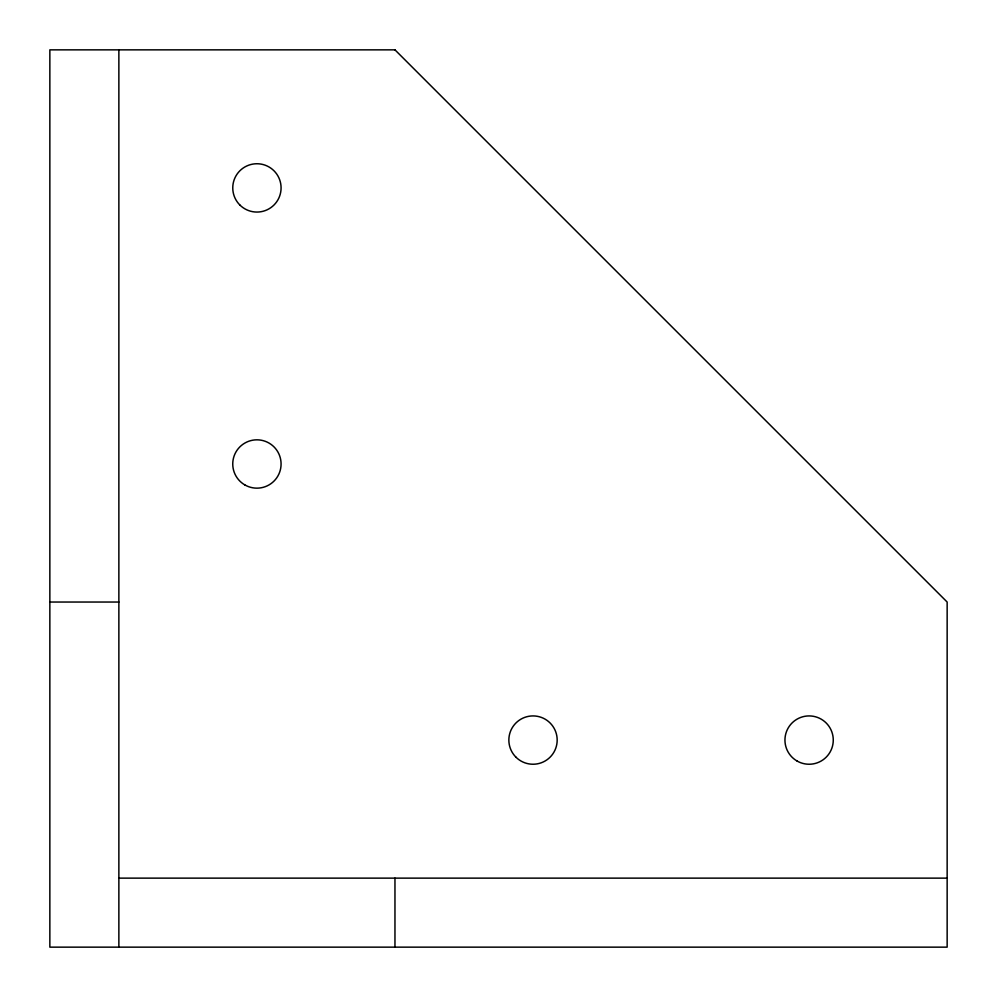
<?xml version="1.0" encoding="UTF-8"?>
<svg xmlns="http://www.w3.org/2000/svg" width="997" height="997" viewBox="0 0 997 997"><rect width="100%" height="100%" fill="white"/><g stroke="black" fill="none" stroke-linecap="round" stroke-linejoin="round"><path stroke-width="1.5" d="M49.85 602.038L118.867 602.038M118.867 878.133L947.15 878.133M394.962 878.133L394.962 947.15M118.867 49.85L118.867 947.15M394.962 49.85L49.85 49.85L49.85 947.15L947.15 947.15L947.15 602.038L394.962 49.85M239.841 204.983A24.152 24.152 0 0 0 280.257 194.153A24.152 24.152 0 0 0 250.671 164.567A24.152 24.152 0 0 0 239.841 204.983M244.838 484.916A24.152 24.152 0 0 0 281.079 463.991A24.152 24.152 0 0 0 244.838 443.067A24.152 24.152 0 0 0 244.838 484.916M515.935 757.159A24.152 24.152 0 0 0 556.351 746.329A24.152 24.152 0 0 0 526.765 716.743A24.152 24.152 0 0 0 515.935 757.159M797.027 760.998A24.152 24.152 0 0 0 833.268 740.086A24.152 24.152 0 0 0 797.027 719.161A24.152 24.152 0 0 0 797.027 760.998"/></g></svg>
